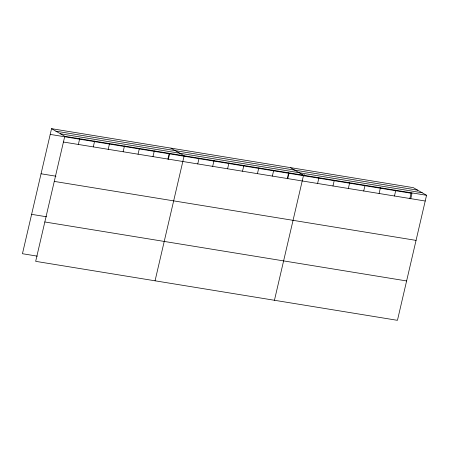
<?xml version="1.0" encoding="UTF-8"?>
<svg xmlns="http://www.w3.org/2000/svg" width="449" height="449" viewBox="0 0 449 449"><rect width="100%" height="100%" fill="white"/><g stroke="black" fill="none" stroke-linecap="round" stroke-linejoin="round"><path stroke-width="0.67" d="M51.551 128.672L64.768 136.294L35.667 261.34L397.449 320.328L426.55 195.281L413.333 187.66L51.551 128.672L22.45 253.719L37.374 256.154M78.356 144.46L79.692 138.73M93.28 146.896L94.616 141.16M108.203 149.326L109.539 143.596M123.127 151.762L124.463 146.026M138.051 154.192L139.386 148.462M152.974 156.628L154.31 150.892M167.898 159.058L169.234 153.328M168.341 159.3L169.604 153.872M155.057 280.805L184.157 155.758L170.934 148.136M197.745 163.924L199.081 158.194M212.669 166.36L214.005 160.624M227.592 168.79L228.928 163.06M242.516 171.226L243.852 165.49M257.44 173.656L258.776 167.926M272.363 176.092L273.699 170.356M287.287 178.522L288.623 172.792M287.725 178.769L288.993 173.336M274.446 300.269L303.546 175.228L290.323 167.606M304.366 175.845L304.663 174.571M317.589 183.467L318.919 177.731M332.962 185.97L334.297 180.24M348.34 188.479L349.67 182.749M363.712 190.988L365.048 185.252M379.091 193.491L380.421 187.761M394.463 196L395.799 190.269M409.842 198.509L411.172 192.773M410.734 198.823L411.997 193.39L50.215 134.408M55.912 131.187L417.693 190.174M60.407 133.78L422.189 192.767M64.768 136.294L426.55 195.281M63.432 142.024L425.214 201.012M41.05 173.78L55.973 176.21M54.273 181.402L416.055 240.389M31.615 214.347L46.533 216.777M44.833 221.969L406.614 280.951"/></g></svg>
